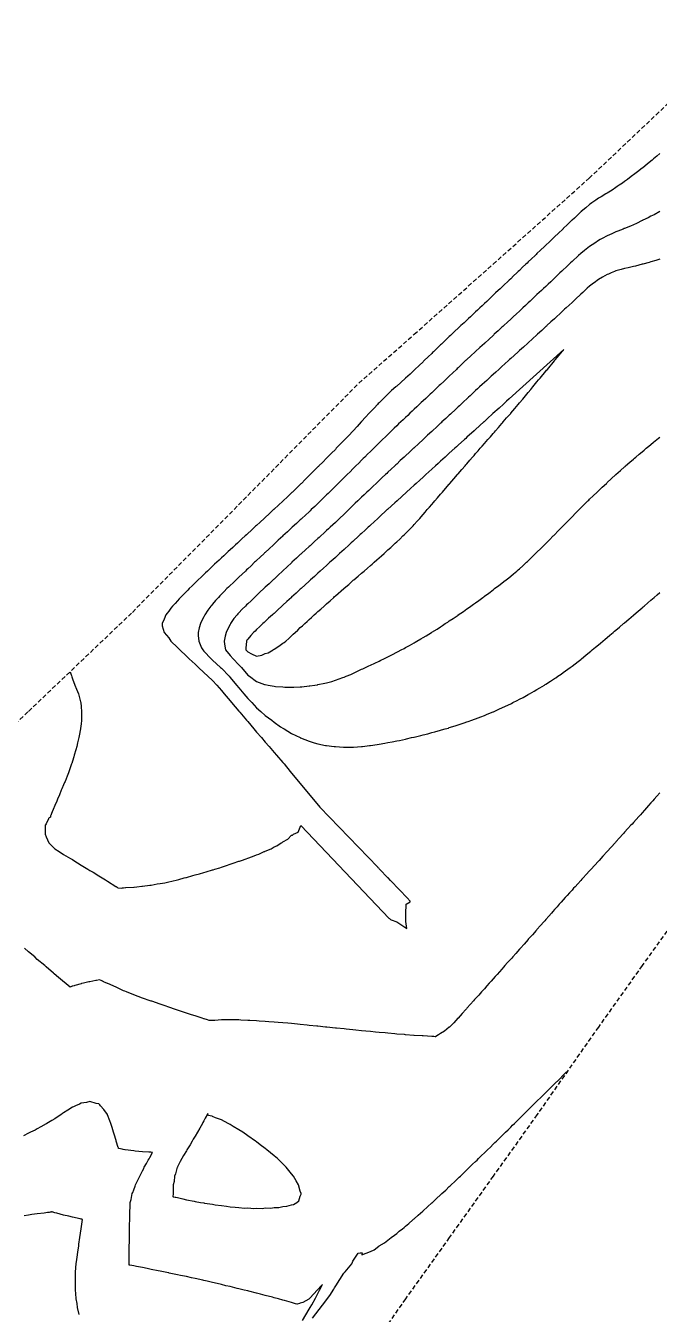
# Model space of a CAD drawing. Extents: x 6012137 to 6013842, y 2108997 to 2110704.
# Drawn here: x 6013379.4 to 6013451.6, y 2110222.9 to 2110369.8 of the extents above; entities that cross this region are included whole.
import ezdxf

# ---------------------------------------------------------------- set-up
doc = ezdxf.new("R2010")
doc.units = 0
doc.linetypes.add('HIDDENX2', pattern=[0.75, 0.5, -0.25])
doc.layers.get('0').update_dxf_attribs({"linetype": 'CONTINUOUS'})

msp = doc.modelspace()

# ---------------------------------------------------------------- linework, layer by layer
at = {"color": 6, "linetype": 'CONTINUOUS', "flags": 128}
for points in [[(6013451.68, 2110355.21), (6013451.35, 2110354.93), (6013450.97, 2110354.61), (6013450.81, 2110354.48), (6013450.68, 2110354.37), (6013450.26, 2110354.03), (6013449.74, 2110353.61), (6013449.7, 2110353.58), (6013449.68, 2110353.56), (6013449.14, 2110353.15), (6013448.68, 2110352.79), (6013448.58, 2110352.71), (6013448.44, 2110352.61), (6013448, 2110352.28), (6013447.68, 2110352.05), (6013447.42, 2110351.86), (6013447.07, 2110351.61), (6013446.84, 2110351.45), (6013446.68, 2110351.35), (6013446.24, 2110351.05), (6013445.68, 2110350.7), (6013445.62, 2110350.66), (6013445.52, 2110350.61), (6013444.99, 2110350.3), (6013444.68, 2110350.12), (6013444.38, 2110349.91), (6013443.94, 2110349.61), (6013443.79, 2110349.5), (6013443.68, 2110349.43), (6013443.25, 2110349.04), (6013442.73, 2110348.61), (6013442.71, 2110348.58), (6013442.68, 2110348.56), (6013441.95, 2110347.87), (6013441.68, 2110347.62), (6013441.67, 2110347.61), (6013441.66, 2110347.61), (6013441.16, 2110347.13), (6013440.68, 2110346.67), (6013440.65, 2110346.64), (6013440.61, 2110346.61), (6013440.14, 2110346.15), (6013439.68, 2110345.72), (6013439.62, 2110345.66), (6013439.57, 2110345.61), (6013439.11, 2110345.17), (6013438.68, 2110344.76), (6013438.6, 2110344.69), (6013438.52, 2110344.61), (6013438.09, 2110344.2), (6013437.68, 2110343.81), (6013437.58, 2110343.71), (6013437.47, 2110343.61), (6013437.06, 2110343.22), (6013436.68, 2110342.86), (6013436.55, 2110342.73), (6013436.42, 2110342.61), (6013436.04, 2110342.25), (6013435.68, 2110341.9), (6013435.53, 2110341.76), (6013435.37, 2110341.61), (6013435.01, 2110341.27), (6013434.68, 2110340.95), (6013434.5, 2110340.78), (6013434.32, 2110340.61), (6013433.99, 2110340.3), (6013433.68, 2110340), (6013433.48, 2110339.81), (6013433.26, 2110339.61), (6013432.96, 2110339.32), (6013432.68, 2110339.06), (6013432.45, 2110338.84), (6013432.21, 2110338.61), (6013431.94, 2110338.35), (6013431.68, 2110338.11), (6013431.42, 2110337.86), (6013431.15, 2110337.61), (6013430.91, 2110337.38), (6013430.68, 2110337.16), (6013430.39, 2110336.89), (6013430.09, 2110336.61), (6013429.88, 2110336.41), (6013429.68, 2110336.23), (6013429.36, 2110335.93), (6013429.01, 2110335.61), (6013428.84, 2110335.45), (6013428.68, 2110335.3), (6013428.32, 2110334.96), (6013427.95, 2110334.61), (6013427.81, 2110334.48), (6013427.68, 2110334.35), (6013427.3, 2110333.99), (6013426.9, 2110333.61), (6013426.79, 2110333.5), (6013426.68, 2110333.39), (6013426.28, 2110333.01), (6013425.86, 2110332.61), (6013425.77, 2110332.52), (6013425.68, 2110332.43), (6013425.26, 2110332.03), (6013424.82, 2110331.61), (6013424.75, 2110331.54), (6013424.68, 2110331.47), (6013424.24, 2110331.05), (6013423.76, 2110330.61), (6013423.72, 2110330.57), (6013423.68, 2110330.53), (6013423.2, 2110330.08), (6013422.68, 2110329.61), (6013422.68, 2110329.61), (6013422.68, 2110329.61), (6013422.15, 2110329.13), (6013421.68, 2110328.7), (6013421.63, 2110328.66), (6013421.57, 2110328.61), (6013421.1, 2110328.19), (6013420.68, 2110327.78), (6013420.59, 2110327.7), (6013420.49, 2110327.61), (6013420.08, 2110327.21), (6013419.68, 2110326.8), (6013419.58, 2110326.71), (6013419.49, 2110326.61), (6013419.09, 2110326.2), (6013418.68, 2110325.76), (6013418.61, 2110325.68), (6013418.55, 2110325.61), (6013418.13, 2110325.16), (6013417.68, 2110324.66), (6013417.65, 2110324.63), (6013417.63, 2110324.61), (6013417.18, 2110324.11), (6013416.71, 2110323.61), (6013416.7, 2110323.59), (6013416.68, 2110323.57), (6013416.22, 2110323.07), (6013415.76, 2110322.61), (6013415.72, 2110322.56), (6013415.68, 2110322.52), (6013414.79, 2110321.61), (6013414.68, 2110321.49), (6013414.24, 2110321.05), (6013413.8, 2110320.61), (6013413.74, 2110320.54), (6013413.68, 2110320.48), (6013413.24, 2110320.04), (6013412.8, 2110319.61), (6013412.74, 2110319.54), (6013412.68, 2110319.48), (6013412.24, 2110319.05), (6013411.8, 2110318.61), (6013411.74, 2110318.55), (6013411.68, 2110318.49), (6013411.24, 2110318.05), (6013410.8, 2110317.61), (6013410.74, 2110317.55), (6013410.68, 2110317.49), (6013410.23, 2110317.05), (6013409.78, 2110316.61), (6013409.73, 2110316.56), (6013409.68, 2110316.52), (6013409.21, 2110316.07), (6013408.72, 2110315.61), (6013408.7, 2110315.59), (6013408.68, 2110315.57), (6013408.18, 2110315.11), (6013407.68, 2110314.65), (6013407.66, 2110314.63), (6013407.63, 2110314.61), (6013407.14, 2110314.15), (6013406.68, 2110313.73), (6013406.62, 2110313.67), (6013406.55, 2110313.61), (6013406.1, 2110313.19), (6013405.68, 2110312.8), (6013405.58, 2110312.71), (6013405.46, 2110312.61), (6013405.06, 2110312.23), (6013404.68, 2110311.88), (6013404.54, 2110311.75), (6013404.38, 2110311.61), (6013404.02, 2110311.27), (6013403.68, 2110310.96), (6013403.5, 2110310.79), (6013403.3, 2110310.61), (6013402.98, 2110310.31), (6013402.68, 2110310.03), (6013402.46, 2110309.83), (6013402.22, 2110309.61), (6013401.94, 2110309.34), (6013401.68, 2110309.1), (6013401.42, 2110308.86), (6013401.15, 2110308.61), (6013400.91, 2110308.38), (6013400.68, 2110308.16), (6013400.39, 2110307.89), (6013400.09, 2110307.61), (6013399.88, 2110307.41), (6013399.68, 2110307.22), (6013399.36, 2110306.92), (6013399.03, 2110306.61), (6013398.85, 2110306.43), (6013398.68, 2110306.26), (6013398.34, 2110305.94), (6013398, 2110305.61), (6013397.84, 2110305.44), (6013397.68, 2110305.27), (6013397.35, 2110304.94), (6013397.02, 2110304.61), (6013396.86, 2110304.43), (6013396.68, 2110304.22), (6013396.39, 2110303.9), (6013396.12, 2110303.61), (6013395.93, 2110303.36), (6013395.68, 2110303.02), (6013395.5, 2110302.79), (6013395.35, 2110302.61), (6013395.14, 2110302.14), (6013394.91, 2110301.61), (6013394.93, 2110301.35), (6013395.14, 2110300.61), (6013395.68, 2110299.99), (6013395.93, 2110299.61), (6013396.68, 2110298.9), (6013396.95, 2110298.61), (6013397.68, 2110297.92), (6013398.01, 2110297.61), (6013398.68, 2110296.98), (6013399.08, 2110296.61), (6013399.68, 2110296.05), (6013400.15, 2110295.61), (6013400.68, 2110295.11), (6013401.16, 2110294.61), (6013401.68, 2110293.99), (6013402.01, 2110293.61), (6013402.68, 2110292.81), (6013402.85, 2110292.61), (6013403.68, 2110291.62), (6013403.69, 2110291.61), (6013403.77, 2110291.51), (6013404.54, 2110290.61), (6013404.68, 2110290.44), (6013405.38, 2110289.61), (6013405.68, 2110289.25), (6013406.24, 2110288.61), (6013406.68, 2110288.08), (6013407.11, 2110287.61), (6013407.68, 2110286.93), (6013407.98, 2110286.61), (6013408.68, 2110285.76), (6013408.83, 2110285.61), (6013409.53, 2110284.76), (6013412.92, 2110280.67), (6013412.92, 2110280.67)], [(6013451.68, 2110348.61), (6013451.03, 2110348.25), (6013450.68, 2110348.08), (6013450.37, 2110347.91), (6013449.75, 2110347.61), (6013449.7, 2110347.58), (6013449.68, 2110347.57), (6013449.03, 2110347.26), (6013448.68, 2110347.11), (6013448.34, 2110346.95), (6013447.68, 2110346.68), (6013447.63, 2110346.66), (6013447.5, 2110346.61), (6013446.91, 2110346.37), (6013446.68, 2110346.29), (6013446.21, 2110346.07), (6013445.68, 2110345.84), (6013445.53, 2110345.76), (6013445.26, 2110345.61), (6013444.88, 2110345.41), (6013444.68, 2110345.3), (6013444.27, 2110345.02), (6013443.68, 2110344.62), (6013443.67, 2110344.62), (6013443.66, 2110344.61), (6013443.11, 2110344.18), (6013442.68, 2110343.83), (6013442.43, 2110343.61), (6013441.68, 2110342.92), (6013441.52, 2110342.77), (6013441.35, 2110342.61), (6013441.01, 2110342.28), (6013440.68, 2110341.97), (6013440.5, 2110341.79), (6013440.3, 2110341.61), (6013439.98, 2110341.3), (6013439.68, 2110341.02), (6013439.47, 2110340.82), (6013439.25, 2110340.61), (6013438.96, 2110340.33), (6013438.68, 2110340.07), (6013438.44, 2110339.85), (6013438.19, 2110339.61), (6013437.93, 2110339.36), (6013437.68, 2110339.13), (6013437.41, 2110338.88), (6013437.12, 2110338.61), (6013436.89, 2110338.39), (6013436.68, 2110338.19), (6013436.38, 2110337.91), (6013436.05, 2110337.61), (6013435.86, 2110337.43), (6013435.68, 2110337.26), (6013435.34, 2110336.94), (6013434.98, 2110336.61), (6013434.82, 2110336.46), (6013434.68, 2110336.33), (6013434.3, 2110335.98), (6013433.9, 2110335.61), (6013433.79, 2110335.5), (6013433.68, 2110335.41), (6013433.26, 2110335.02), (6013432.81, 2110334.61), (6013432.74, 2110334.54), (6013432.68, 2110334.49), (6013432.22, 2110334.07), (6013431.72, 2110333.61), (6013431.7, 2110333.59), (6013431.68, 2110333.57), (6013431.17, 2110333.11), (6013430.68, 2110332.66), (6013430.65, 2110332.63), (6013430.62, 2110332.61), (6013430.13, 2110332.15), (6013429.68, 2110331.73), (6013429.61, 2110331.67), (6013429.54, 2110331.61), (6013429.1, 2110331.19), (6013428.68, 2110330.8), (6013428.58, 2110330.7), (6013428.48, 2110330.61), (6013428.07, 2110330.22), (6013427.68, 2110329.85), (6013427.56, 2110329.73), (6013427.43, 2110329.61), (6013427.04, 2110329.24), (6013426.68, 2110328.9), (6013426.53, 2110328.76), (6013426.37, 2110328.61), (6013426.02, 2110328.27), (6013425.68, 2110327.95), (6013425.5, 2110327.78), (6013425.31, 2110327.61), (6013424.99, 2110327.3), (6013424.68, 2110327.01), (6013424.47, 2110326.82), (6013424.25, 2110326.61), (6013423.96, 2110326.33), (6013423.68, 2110326.07), (6013423.44, 2110325.85), (6013423.19, 2110325.61), (6013422.93, 2110325.36), (6013422.68, 2110325.13), (6013422.41, 2110324.87), (6013422.14, 2110324.61), (6013421.9, 2110324.38), (6013421.68, 2110324.17), (6013421.39, 2110323.89), (6013421.1, 2110323.61), (6013420.89, 2110323.4), (6013420.68, 2110323.2), (6013420.38, 2110322.91), (6013420.07, 2110322.61), (6013419.87, 2110322.41), (6013419.68, 2110322.22), (6013419.37, 2110321.92), (6013419.05, 2110321.61), (6013418.86, 2110321.42), (6013418.68, 2110321.24), (6013418.36, 2110320.93), (6013418.04, 2110320.61), (6013417.86, 2110320.43), (6013417.68, 2110320.26), (6013417.35, 2110319.93), (6013417.02, 2110319.61), (6013416.85, 2110319.44), (6013416.68, 2110319.27), (6013416.35, 2110318.94), (6013416.01, 2110318.61), (6013415.84, 2110318.44), (6013415.68, 2110318.28), (6013415, 2110317.61), (6013414.68, 2110317.28), (6013414.34, 2110316.94), (6013414, 2110316.61), (6013413.84, 2110316.44), (6013413.68, 2110316.29), (6013413.34, 2110315.95), (6013412.98, 2110315.61), (6013412.83, 2110315.46), (6013412.68, 2110315.32), (6013412.32, 2110314.97), (6013411.93, 2110314.61), (6013411.8, 2110314.49), (6013411.68, 2110314.37), (6013411.28, 2110314), (6013410.85, 2110313.61), (6013410.76, 2110313.52), (6013410.68, 2110313.45), (6013410.24, 2110313.04), (6013409.77, 2110312.61), (6013409.73, 2110312.56), (6013409.68, 2110312.52), (6013409.21, 2110312.08), (6013408.69, 2110311.61), (6013408.69, 2110311.6), (6013408.68, 2110311.59), (6013408.17, 2110311.12), (6013407.68, 2110310.67), (6013407.65, 2110310.64), (6013407.62, 2110310.61), (6013407.13, 2110310.16), (6013406.68, 2110309.74), (6013406.61, 2110309.67), (6013406.54, 2110309.61), (6013406.1, 2110309.19), (6013405.68, 2110308.8), (6013405.58, 2110308.71), (6013405.47, 2110308.61), (6013405.06, 2110308.22), (6013404.68, 2110307.86), (6013404.55, 2110307.74), (6013404.41, 2110307.61), (6013404.03, 2110307.25), (6013403.68, 2110306.92), (6013403.52, 2110306.77), (6013403.35, 2110306.61), (6013403.01, 2110306.28), (6013402.68, 2110305.96), (6013402.5, 2110305.79), (6013402.31, 2110305.61), (6013401.99, 2110305.29), (6013401.68, 2110304.97), (6013401.5, 2110304.79), (6013401.33, 2110304.61), (6013401.02, 2110304.26), (6013400.68, 2110303.84), (6013400.57, 2110303.72), (6013400.48, 2110303.61), (6013400.14, 2110303.15), (6013399.79, 2110302.61), (6013399.75, 2110302.54), (6013399.68, 2110302.4), (6013399.4, 2110301.88), (6013399.28, 2110301.61), (6013399.14, 2110301.15), (6013399.03, 2110300.61), (6013399.03, 2110300.26), (6013399.1, 2110299.61), (6013399.42, 2110298.86), (6013399.56, 2110298.61), (6013399.68, 2110298.49), (6013400.52, 2110297.61), (6013400.68, 2110297.46), (6013401.59, 2110296.61), (6013401.68, 2110296.52), (6013402.55, 2110295.61), (6013402.68, 2110295.46), (6013403.41, 2110294.61), (6013403.68, 2110294.28), (6013404.25, 2110293.61), (6013404.68, 2110293.09), (6013405.16, 2110292.61), (6013405.68, 2110292.02), (6013406.19, 2110291.61), (6013406.68, 2110291.15), (6013407.42, 2110290.61), (6013407.68, 2110290.38), (6013408.42, 2110289.86), (6013408.68, 2110289.7), (6013408.85, 2110289.61), (6013409.68, 2110289.1), (6013410.66, 2110288.61), (6013410.68, 2110288.59), (6013410.7, 2110288.58), (6013411.68, 2110288.2), (6013412.28, 2110288.01), (6013412.68, 2110287.9), (6013413.56, 2110287.72), (6013413.68, 2110287.7), (6013414.53, 2110287.61), (6013414.68, 2110287.59), (6013415.61, 2110287.54), (6013415.68, 2110287.53), (6013415.76, 2110287.53), (6013416.68, 2110287.53), (6013416.75, 2110287.54), (6013417.68, 2110287.59), (6013417.69, 2110287.59), (6013417.79, 2110287.61), (6013418.59, 2110287.7), (6013418.68, 2110287.71), (6013419.46, 2110287.83), (6013419.68, 2110287.88), (6013420.31, 2110287.98), (6013420.68, 2110288.05), (6013421.16, 2110288.13), (6013421.68, 2110288.24), (6013421.99, 2110288.3), (6013422.68, 2110288.45), (6013422.81, 2110288.48), (6013423.38, 2110288.61), (6013423.62, 2110288.66), (6013423.68, 2110288.68), (6013424.43, 2110288.85), (6013424.68, 2110288.92), (6013425.23, 2110289.05), (6013425.68, 2110289.18), (6013426.02, 2110289.27), (6013426.68, 2110289.46), (6013426.8, 2110289.49), (6013427.2, 2110289.61), (6013427.57, 2110289.71), (6013427.68, 2110289.75), (6013428.34, 2110289.95), (6013428.68, 2110290.06), (6013429.38, 2110290.31), (6013429.68, 2110290.4), (6013429.83, 2110290.45), (6013430.25, 2110290.61), (6013430.57, 2110290.72), (6013430.68, 2110290.76), (6013431.29, 2110290.99), (6013431.68, 2110291.15), (6013432.01, 2110291.28), (6013432.68, 2110291.56), (6013432.71, 2110291.57), (6013432.79, 2110291.61), (6013433.41, 2110291.88), (6013433.68, 2110292), (6013434.09, 2110292.19), (6013434.68, 2110292.48), (6013434.77, 2110292.52), (6013434.94, 2110292.61), (6013435.43, 2110292.85), (6013435.68, 2110292.99), (6013436.09, 2110293.2), (6013436.68, 2110293.53), (6013436.73, 2110293.55), (6013436.82, 2110293.61), (6013437.37, 2110293.92), (6013437.68, 2110294.1), (6013438, 2110294.29), (6013438.52, 2110294.61), (6013438.62, 2110294.67), (6013438.68, 2110294.7), (6013439.23, 2110295.05), (6013439.68, 2110295.34), (6013439.84, 2110295.45), (6013440.06, 2110295.61), (6013440.43, 2110295.86), (6013440.68, 2110296.03), (6013441.47, 2110296.61), (6013441.68, 2110296.76), (6013442.37, 2110297.3), (6013442.68, 2110297.54), (6013442.72, 2110297.57), (6013442.77, 2110297.61), (6013443.27, 2110298.02), (6013443.68, 2110298.36), (6013443.82, 2110298.47), (6013443.98, 2110298.61), (6013444.36, 2110298.93), (6013444.68, 2110299.19), (6013444.91, 2110299.38), (6013445.18, 2110299.61), (6013445.45, 2110299.84), (6013445.68, 2110300.03), (6013446, 2110300.29), (6013446.37, 2110300.61), (6013446.54, 2110300.75), (6013446.68, 2110300.86), (6013447.08, 2110301.2), (6013447.56, 2110301.61), (6013447.63, 2110301.66), (6013447.68, 2110301.71), (6013448.17, 2110302.12), (6013448.68, 2110302.56), (6013448.7, 2110302.58), (6013448.73, 2110302.61), (6013449.24, 2110303.05), (6013449.68, 2110303.42), (6013449.78, 2110303.51), (6013449.89, 2110303.61), (6013450.32, 2110303.97), (6013450.68, 2110304.29), (6013450.85, 2110304.43), (6013451.05, 2110304.61), (6013451.39, 2110304.9), (6013451.68, 2110305.15)], [(6013451.68, 2110343.18), (6013451.25, 2110343.04), (6013450.68, 2110342.87), (6013450.48, 2110342.81), (6013449.74, 2110342.61), (6013449.69, 2110342.59), (6013449.68, 2110342.59), (6013448.9, 2110342.39), (6013448.68, 2110342.34), (6013448.09, 2110342.2), (6013447.68, 2110342.1), (6013447.29, 2110341.99), (6013446.68, 2110341.83), (6013446.53, 2110341.76), (6013446.16, 2110341.61), (6013445.82, 2110341.46), (6013445.68, 2110341.41), (6013445.17, 2110341.12), (6013444.68, 2110340.84), (6013444.54, 2110340.75), (6013444.35, 2110340.61), (6013443.96, 2110340.33), (6013443.68, 2110340.1), (6013443.42, 2110339.87), (6013443.14, 2110339.61), (6013442.9, 2110339.38), (6013442.68, 2110339.18), (6013442.07, 2110338.61), (6013441.68, 2110338.24), (6013441.35, 2110337.94), (6013441, 2110337.61), (6013440.83, 2110337.46), (6013440.68, 2110337.32), (6013440.31, 2110336.98), (6013439.91, 2110336.61), (6013439.79, 2110336.5), (6013439.68, 2110336.39), (6013439.27, 2110336.02), (6013438.82, 2110335.61), (6013438.75, 2110335.54), (6013438.68, 2110335.48), (6013438.23, 2110335.06), (6013437.73, 2110334.61), (6013437.7, 2110334.58), (6013437.68, 2110334.56), (6013437.18, 2110334.11), (6013436.68, 2110333.65), (6013436.66, 2110333.63), (6013436.63, 2110333.61), (6013436.13, 2110333.15), (6013435.68, 2110332.75), (6013435.61, 2110332.68), (6013435.53, 2110332.61), (6013435.08, 2110332.2), (6013434.68, 2110331.84), (6013434.56, 2110331.73), (6013434.42, 2110331.61), (6013434.03, 2110331.25), (6013433.68, 2110330.94), (6013433.51, 2110330.78), (6013433.32, 2110330.61), (6013432.98, 2110330.3), (6013432.68, 2110330.03), (6013432.46, 2110329.83), (6013432.22, 2110329.61), (6013431.94, 2110329.35), (6013431.68, 2110329.11), (6013431.42, 2110328.87), (6013431.13, 2110328.61), (6013430.9, 2110328.39), (6013430.68, 2110328.19), (6013430.38, 2110327.91), (6013430.05, 2110327.61), (6013429.86, 2110327.43), (6013429.68, 2110327.26), (6013429.35, 2110326.94), (6013428.99, 2110326.61), (6013428.83, 2110326.46), (6013428.68, 2110326.32), (6013428.31, 2110325.97), (6013427.92, 2110325.61), (6013427.8, 2110325.49), (6013427.68, 2110325.39), (6013427.28, 2110325.01), (6013426.84, 2110324.61), (6013426.76, 2110324.53), (6013426.68, 2110324.46), (6013426.24, 2110324.05), (6013425.76, 2110323.61), (6013425.72, 2110323.57), (6013425.68, 2110323.53), (6013425.2, 2110323.09), (6013424.68, 2110322.61), (6013424.68, 2110322.61), (6013424.68, 2110322.61), (6013424.16, 2110322.12), (6013423.68, 2110321.68), (6013423.64, 2110321.64), (6013423.6, 2110321.61), (6013423.13, 2110321.16), (6013422.68, 2110320.75), (6013422.61, 2110320.68), (6013422.53, 2110320.61), (6013422.09, 2110320.2), (6013421.68, 2110319.81), (6013421.57, 2110319.71), (6013421.46, 2110319.61), (6013421.06, 2110319.23), (6013420.68, 2110318.88), (6013420.54, 2110318.75), (6013420.39, 2110318.61), (6013420.03, 2110318.26), (6013419.68, 2110317.94), (6013419.51, 2110317.78), (6013419.33, 2110317.61), (6013419, 2110317.29), (6013418.68, 2110316.99), (6013418.48, 2110316.8), (6013418.28, 2110316.61), (6013417.97, 2110316.31), (6013417.68, 2110316.04), (6013417.46, 2110315.83), (6013417.23, 2110315.61), (6013416.95, 2110315.34), (6013416.68, 2110315.07), (6013416.44, 2110314.84), (6013416.21, 2110314.61), (6013415.94, 2110314.35), (6013415.68, 2110314.1), (6013415.17, 2110313.61), (6013414.68, 2110313.15), (6013414.4, 2110312.89), (6013414.1, 2110312.61), (6013413.88, 2110312.41), (6013413.68, 2110312.22), (6013413.36, 2110311.93), (6013413.01, 2110311.61), (6013412.84, 2110311.45), (6013412.68, 2110311.31), (6013412.31, 2110310.97), (6013411.91, 2110310.61), (6013411.79, 2110310.5), (6013411.68, 2110310.4), (6013411.27, 2110310.02), (6013410.82, 2110309.61), (6013410.75, 2110309.54), (6013410.68, 2110309.48), (6013410.23, 2110309.06), (6013409.73, 2110308.61), (6013409.71, 2110308.58), (6013409.68, 2110308.56), (6013409.19, 2110308.1), (6013408.68, 2110307.63), (6013408.67, 2110307.62), (6013408.65, 2110307.61), (6013408.15, 2110307.14), (6013407.68, 2110306.7), (6013407.63, 2110306.66), (6013407.58, 2110306.61), (6013407.11, 2110306.17), (6013406.68, 2110305.77), (6013406.6, 2110305.69), (6013406.51, 2110305.61), (6013406.08, 2110305.2), (6013405.68, 2110304.82), (6013405.57, 2110304.72), (6013405.45, 2110304.61), (6013405.06, 2110304.23), (6013404.68, 2110303.87), (6013404.55, 2110303.74), (6013404.41, 2110303.61), (6013404.04, 2110303.25), (6013403.68, 2110302.86), (6013403.56, 2110302.73), (6013403.46, 2110302.61), (6013403.11, 2110302.18), (6013402.73, 2110301.61), (6013402.71, 2110301.58), (6013402.68, 2110301.51), (6013402.36, 2110300.93), (6013402.23, 2110300.61), (6013402.1, 2110300.19), (6013401.99, 2110299.61), (6013402.02, 2110299.26), (6013402.13, 2110298.61), (6013402.68, 2110297.99), (6013403.03, 2110297.61), (6013403.68, 2110296.92), (6013403.96, 2110296.61), (6013404.68, 2110295.75), (6013404.89, 2110295.61), (6013405.68, 2110295), (6013406.61, 2110294.67), (6013406.68, 2110294.66), (6013407, 2110294.61), (6013407.68, 2110294.48), (6013407.84, 2110294.45), (6013408.68, 2110294.39), (6013408.92, 2110294.36), (6013409.68, 2110294.37), (6013409.93, 2110294.36), (6013410.68, 2110294.41), (6013410.87, 2110294.42), (6013411.68, 2110294.51), (6013411.77, 2110294.52), (6013412.33, 2110294.61), (6013412.63, 2110294.65), (6013412.68, 2110294.66), (6013413.47, 2110294.82), (6013413.68, 2110294.88), (6013414.26, 2110295.02), (6013414.68, 2110295.16), (6013415.54, 2110295.47), (6013415.68, 2110295.51), (6013415.75, 2110295.54), (6013415.92, 2110295.61), (6013416.46, 2110295.83), (6013416.68, 2110295.94), (6013417.14, 2110296.15), (6013417.68, 2110296.41), (6013417.82, 2110296.47), (6013418.11, 2110296.61), (6013418.5, 2110296.79), (6013418.68, 2110296.88), (6013419.18, 2110297.11), (6013419.68, 2110297.35), (6013419.85, 2110297.43), (6013420.22, 2110297.61), (6013420.53, 2110297.76), (6013420.68, 2110297.83), (6013421.2, 2110298.09), (6013421.68, 2110298.34), (6013421.86, 2110298.43), (6013422.18, 2110298.61), (6013422.51, 2110298.78), (6013422.68, 2110298.88), (6013423.15, 2110299.13), (6013423.68, 2110299.44), (6013423.79, 2110299.5), (6013423.98, 2110299.61), (6013424.42, 2110299.86), (6013424.68, 2110300.02), (6013425.05, 2110300.24), (6013425.64, 2110300.61), (6013425.67, 2110300.62), (6013425.68, 2110300.63), (6013426.28, 2110301), (6013426.68, 2110301.26), (6013426.89, 2110301.4), (6013427.21, 2110301.61), (6013427.5, 2110301.79), (6013427.68, 2110301.92), (6013428.1, 2110302.19), (6013428.68, 2110302.59), (6013428.69, 2110302.6), (6013428.7, 2110302.61), (6013429.28, 2110303), (6013429.68, 2110303.29), (6013429.87, 2110303.42), (6013430.14, 2110303.61), (6013430.45, 2110303.83), (6013430.68, 2110304), (6013431.04, 2110304.25), (6013431.52, 2110304.61), (6013431.61, 2110304.68), (6013431.68, 2110304.73), (6013432.19, 2110305.1), (6013432.68, 2110305.48), (6013432.76, 2110305.53), (6013432.85, 2110305.61), (6013433.32, 2110305.96), (6013433.68, 2110306.24), (6013433.89, 2110306.4), (6013434.15, 2110306.61), (6013434.45, 2110306.84), (6013434.68, 2110307.03), (6013435, 2110307.29), (6013435.37, 2110307.61), (6013435.54, 2110307.75), (6013435.68, 2110307.88), (6013436.07, 2110308.22), (6013436.49, 2110308.61), (6013436.59, 2110308.7), (6013436.68, 2110308.79), (6013437.1, 2110309.19), (6013437.52, 2110309.61), (6013437.6, 2110309.68), (6013437.68, 2110309.76), (6013438.11, 2110310.18), (6013438.54, 2110310.61), (6013438.61, 2110310.68), (6013438.68, 2110310.75), (6013439.11, 2110311.18), (6013439.54, 2110311.61), (6013439.61, 2110311.68), (6013439.68, 2110311.75), (6013440.1, 2110312.18), (6013440.52, 2110312.61), (6013440.6, 2110312.69), (6013440.68, 2110312.77), (6013441.5, 2110313.61), (6013441.68, 2110313.8), (6013442.08, 2110314.2), (6013442.48, 2110314.61), (6013442.58, 2110314.71), (6013442.68, 2110314.8), (6013443.08, 2110315.2), (6013443.49, 2110315.61), (6013443.59, 2110315.7), (6013443.68, 2110315.79), (6013444.09, 2110316.19), (6013444.53, 2110316.61), (6013444.61, 2110316.68), (6013444.68, 2110316.75), (6013445.12, 2110317.17), (6013445.59, 2110317.61), (6013445.63, 2110317.65), (6013445.68, 2110317.69), (6013446.15, 2110318.13), (6013446.67, 2110318.61), (6013446.68, 2110318.61), (6013446.68, 2110318.61), (6013447.2, 2110319.08), (6013447.68, 2110319.51), (6013447.73, 2110319.55), (6013447.79, 2110319.61), (6013448.27, 2110320.02), (6013448.68, 2110320.38), (6013448.8, 2110320.48), (6013448.95, 2110320.61), (6013449.35, 2110320.94), (6013449.68, 2110321.22), (6013449.89, 2110321.4), (6013450.14, 2110321.61), (6013450.44, 2110321.85), (6013450.68, 2110322.05), (6013450.98, 2110322.3), (6013451.36, 2110322.61), (6013451.53, 2110322.75), (6013451.68, 2110322.87)], [(6013440.69, 2110332.8), (6013440.76, 2110332.88), (6013434.51, 2110327.24), (6013434.22, 2110326.98), (6013433.85, 2110326.65), (6013433.36, 2110326.2), (6013432.66, 2110325.56), (6013431.98, 2110324.95), (6013431.68, 2110324.67), (6013431.65, 2110324.64), (6013431.61, 2110324.61), (6013430.68, 2110323.77), (6013430.6, 2110323.69), (6013430.51, 2110323.61), (6013429.68, 2110322.86), (6013429.55, 2110322.74), (6013429.4, 2110322.61), (6013428.68, 2110321.95), (6013428.5, 2110321.79), (6013428.3, 2110321.61), (6013427.68, 2110321.04), (6013427.45, 2110320.84), (6013427.2, 2110320.61), (6013426.68, 2110320.14), (6013426.4, 2110319.88), (6013426.1, 2110319.61), (6013425.68, 2110319.23), (6013425.36, 2110318.93), (6013425, 2110318.61), (6013424.68, 2110318.32), (6013424.31, 2110317.98), (6013423.9, 2110317.61), (6013423.68, 2110317.41), (6013423.26, 2110317.03), (6013422.8, 2110316.61), (6013421.73, 2110315.63), (6013421.47, 2110315.4), (6013420.68, 2110314.68), (6013420.64, 2110314.64), (6013420.6, 2110314.61), (6013419.68, 2110313.76), (6013419.6, 2110313.69), (6013419.51, 2110313.61), (6013418.68, 2110312.85), (6013418.56, 2110312.73), (6013418.43, 2110312.61), (6013418.07, 2110312.27), (6013417.68, 2110311.91), (6013417.52, 2110311.76), (6013417.35, 2110311.61), (6013416.68, 2110310.99), (6013416.48, 2110310.81), (6013416.26, 2110310.61), (6013415.68, 2110310.08), (6013415.16, 2110309.61), (6013414.68, 2110309.17), (6013414.38, 2110308.9), (6013414.06, 2110308.61), (6013413.68, 2110308.26), (6013413.34, 2110307.95), (6013412.96, 2110307.61), (6013412.68, 2110307.35), (6013412.29, 2110307), (6013411.86, 2110306.61), (6013411.68, 2110306.44), (6013411.24, 2110306.04), (6013410.76, 2110305.61), (6013410.68, 2110305.53), (6013410.2, 2110305.09), (6013409.68, 2110304.62), (6013409.67, 2110304.61), (6013409.67, 2110304.61), (6013409.15, 2110304.13), (6013408.68, 2110303.7), (6013408.63, 2110303.66), (6013408.57, 2110303.61), (6013408.11, 2110303.18), (6013407.68, 2110302.78), (6013407.59, 2110302.7), (6013407.49, 2110302.61), (6013407.07, 2110302.22), (6013406.68, 2110301.86), (6013406.55, 2110301.74), (6013406.41, 2110301.61), (6013406.03, 2110301.25), (6013405.68, 2110300.93), (6013405.52, 2110300.77), (6013405.36, 2110300.61), (6013405.02, 2110300.26), (6013404.68, 2110299.85), (6013404.58, 2110299.71), (6013404.53, 2110299.61), (6013404.48, 2110298.8), (6013404.48, 2110298.61), (6013404.68, 2110298.39), (6013405.13, 2110298.15), (6013405.68, 2110297.9), (6013406.29, 2110298), (6013406.68, 2110298.19), (6013407, 2110298.29), (6013407.57, 2110298.61), (6013407.64, 2110298.65), (6013407.68, 2110298.69), (6013408.25, 2110299.04), (6013408.68, 2110299.37), (6013408.83, 2110299.46), (6013409.02, 2110299.61), (6013409.36, 2110299.92), (6013409.68, 2110300.24), (6013409.88, 2110300.41), (6013410.09, 2110300.61), (6013410.4, 2110300.88), (6013410.68, 2110301.16), (6013410.92, 2110301.36), (6013411.18, 2110301.61), (6013411.45, 2110301.84), (6013411.68, 2110302.07), (6013411.97, 2110302.31), (6013412.28, 2110302.61), (6013412.49, 2110302.79), (6013412.68, 2110302.98), (6013413.02, 2110303.26), (6013413.39, 2110303.61), (6013413.54, 2110303.74), (6013413.68, 2110303.88), (6013414.08, 2110304.21), (6013414.5, 2110304.61), (6013414.6, 2110304.69), (6013414.68, 2110304.77), (6013415.63, 2110305.61), (6013415.68, 2110305.66), (6013416.2, 2110306.09), (6013416.68, 2110306.53), (6013416.72, 2110306.56), (6013416.77, 2110306.61), (6013417.27, 2110307.02), (6013417.68, 2110307.38), (6013417.8, 2110307.48), (6013417.95, 2110307.61), (6013418.35, 2110307.94), (6013418.68, 2110308.23), (6013418.89, 2110308.4), (6013419.12, 2110308.61), (6013419.42, 2110308.87), (6013419.68, 2110309.11), (6013419.95, 2110309.34), (6013420.24, 2110309.61), (6013420.47, 2110309.82), (6013420.68, 2110310.01), (6013420.99, 2110310.29), (6013421.33, 2110310.61), (6013421.51, 2110310.78), (6013421.68, 2110310.94), (6013422.03, 2110311.26), (6013422.39, 2110311.61), (6013422.54, 2110311.75), (6013422.68, 2110311.89), (6013423.04, 2110312.24), (6013423.41, 2110312.61), (6013423.54, 2110312.75), (6013423.68, 2110312.91), (6013424.01, 2110313.28), (6013424.3, 2110313.61), (6013424.48, 2110313.81), (6013424.68, 2110314.04), (6013424.94, 2110314.34), (6013425.17, 2110314.61), (6013425.41, 2110314.88), (6013425.68, 2110315.2), (6013425.87, 2110315.42), (6013426.03, 2110315.61), (6013426.33, 2110315.96), (6013426.68, 2110316.37), (6013426.79, 2110316.49), (6013426.89, 2110316.61), (6013427.25, 2110317.03), (6013427.68, 2110317.53), (6013427.72, 2110317.57), (6013427.75, 2110317.61), (6013428.18, 2110318.11), (6013428.61, 2110318.61), (6013428.64, 2110318.65), (6013428.68, 2110318.69), (6013429.11, 2110319.18), (6013429.47, 2110319.61), (6013429.57, 2110319.72), (6013429.68, 2110319.85), (6013430.03, 2110320.25), (6013430.34, 2110320.61), (6013430.5, 2110320.79), (6013430.68, 2110321), (6013430.96, 2110321.32), (6013431.21, 2110321.61), (6013431.43, 2110321.86), (6013431.68, 2110322.15), (6013431.89, 2110322.39), (6013432.08, 2110322.61), (6013432.36, 2110322.93), (6013432.68, 2110323.29), (6013432.83, 2110323.46), (6013432.96, 2110323.61), (6013433.29, 2110323.99), (6013433.68, 2110324.44), (6013433.76, 2110324.53), (6013433.83, 2110324.61), (6013434.22, 2110325.07), (6013434.68, 2110325.59), (6013434.69, 2110325.6), (6013434.69, 2110325.61), (6013435.14, 2110326.15), (6013435.53, 2110326.61), (6013435.68, 2110326.78), (6013436.05, 2110327.23), (6013436.37, 2110327.61), (6013436.68, 2110327.98), (6013436.96, 2110328.32), (6013437.2, 2110328.61), (6013437.68, 2110329.19), (6013437.87, 2110329.42), (6013438.03, 2110329.61), (6013438.68, 2110330.39), (6013438.78, 2110330.51), (6013438.86, 2110330.61), (6013439.68, 2110331.59), (6013439.69, 2110331.6), (6013439.69, 2110331.61), (6013439.76, 2110331.68), (6013439.99, 2110331.96), (6013440.21, 2110332.22), (6013440.39, 2110332.44), (6013440.55, 2110332.63), (6013440.69, 2110332.8)], [(6013384.41, 2110296.12), (6013384.56, 2110295.79), (6013384.58, 2110295.69), (6013384.61, 2110295.55), (6013384.61, 2110295.54), (6013384.68, 2110295.33), (6013384.96, 2110294.61), (6013385.15, 2110294.14), (6013385.36, 2110293.61), (6013385.6, 2110292.68), (6013385.63, 2110292.61), (6013385.68, 2110292.12), (6013385.74, 2110291.61), (6013385.73, 2110291.55), (6013385.73, 2110290.61), (6013385.72, 2110290.57), (6013385.68, 2110290.18), (6013385.62, 2110289.66), (6013385.62, 2110289.61), (6013385.47, 2110288.82), (6013385.43, 2110288.61), (6013385.28, 2110288.01), (6013385.18, 2110287.61), (6013385.07, 2110287.21), (6013384.9, 2110286.61), (6013384.84, 2110286.44), (6013384.68, 2110285.94), (6013384.6, 2110285.68), (6013384.58, 2110285.61), (6013384.34, 2110284.94), (6013384.23, 2110284.61), (6013384.08, 2110284.21), (6013383.84, 2110283.61), (6013383.8, 2110283.49), (6013383.68, 2110283.24), (6013383.49, 2110282.79), (6013383.41, 2110282.61), (6013383.2, 2110282.09), (6013383, 2110281.61), (6013382.9, 2110281.38), (6013382.68, 2110280.87), (6013382.6, 2110280.68), (6013382.58, 2110280.61), (6013382.31, 2110279.97), (6013382.25, 2110279.84), (6013382.21, 2110279.74), (6013382.19, 2110279.69), (6013382.19, 2110279.55), (6013382.02, 2110279.45), (6013381.97, 2110279.38), (6013381.95, 2110279.34), (6013381.68, 2110278.79), (6013381.61, 2110278.68), (6013381.57, 2110278.61), (6013381.57, 2110277.72), (6013381.56, 2110277.61), (6013381.68, 2110277.3), (6013382, 2110276.61), (6013382.68, 2110275.94), (6013383.17, 2110275.61), (6013383.68, 2110275.3), (6013384.45, 2110274.84), (6013384.68, 2110274.7), (6013384.83, 2110274.61), (6013385.68, 2110274.08), (6013386.45, 2110273.61), (6013386.68, 2110273.47), (6013387.04, 2110273.25), (6013387.68, 2110272.86), (6013388.09, 2110272.61), (6013388.46, 2110272.38), (6013388.68, 2110272.25), (6013389.65, 2110271.63), (6013389.66, 2110271.63), (6013389.78, 2110271.55), (6013389.88, 2110271.49), (6013389.89, 2110271.49), (6013389.91, 2110271.49), (6013390.3, 2110271.46), (6013390.39, 2110271.47), (6013390.52, 2110271.48), (6013390.74, 2110271.51), (6013390.77, 2110271.51), (6013391.68, 2110271.57), (6013391.71, 2110271.57), (6013392.02, 2110271.61), (6013392.62, 2110271.66), (6013392.68, 2110271.67), (6013393.51, 2110271.78), (6013393.68, 2110271.8), (6013394.37, 2110271.92), (6013394.68, 2110271.97), (6013395.21, 2110272.07), (6013395.68, 2110272.17), (6013396.03, 2110272.25), (6013396.68, 2110272.41), (6013396.84, 2110272.45), (6013397.42, 2110272.61), (6013397.63, 2110272.66), (6013397.68, 2110272.67), (6013398.41, 2110272.88), (6013398.68, 2110272.96), (6013399.2, 2110273.09), (6013399.68, 2110273.24), (6013399.96, 2110273.32), (6013400.68, 2110273.53), (6013400.74, 2110273.55), (6013400.94, 2110273.61), (6013401.51, 2110273.78), (6013401.68, 2110273.83), (6013402.25, 2110274.03), (6013402.68, 2110274.17), (6013403.01, 2110274.28), (6013403.68, 2110274.51), (6013403.76, 2110274.53), (6013403.97, 2110274.61), (6013404.49, 2110274.8), (6013404.68, 2110274.87), (6013405.22, 2110275.06), (6013405.68, 2110275.25), (6013405.95, 2110275.34), (6013406.57, 2110275.61), (6013406.65, 2110275.64), (6013406.68, 2110275.66), (6013407.35, 2110275.94), (6013407.68, 2110276.14), (6013408.01, 2110276.27), (6013408.51, 2110276.61), (6013408.62, 2110276.66), (6013408.68, 2110276.71), (6013409.27, 2110277.02), (6013409.68, 2110277.47), (6013409.8, 2110277.49), (6013409.89, 2110277.61), (6013410.45, 2110277.84), (6013410.68, 2110278.4), (6013410.75, 2110278.6), (6013410.75, 2110278.6), (6013412.23, 2110277.03), (6013420.79, 2110268.04), (6013420.86, 2110267.97), (6013420.92, 2110267.91), (6013420.98, 2110267.86), (6013421.03, 2110267.82), (6013421.03, 2110267.82), (6013421.04, 2110267.82), (6013421.04, 2110267.82), (6013421.04, 2110267.82), (6013421.04, 2110267.82), (6013421.04, 2110267.82), (6013421.04, 2110267.82), (6013421.68, 2110267.6), (6013422.83, 2110266.84)], [(6013451.68, 2110282.3), (6013451.35, 2110281.93), (6013451.06, 2110281.61), (6013450.88, 2110281.4), (6013450.68, 2110281.17), (6013450.41, 2110280.87), (6013450.18, 2110280.61), (6013449.94, 2110280.34), (6013449.68, 2110280.05), (6013449.47, 2110279.81), (6013449.29, 2110279.61), (6013449, 2110279.29), (6013448.68, 2110278.93), (6013448.53, 2110278.76), (6013448.39, 2110278.61), (6013448.05, 2110278.23), (6013447.68, 2110277.82), (6013447.58, 2110277.71), (6013447.49, 2110277.61), (6013447.1, 2110277.18), (6013446.68, 2110276.71), (6013446.63, 2110276.66), (6013446.58, 2110276.61), (6013445.68, 2110275.61), (6013445.67, 2110275.61), (6013445.2, 2110275.09), (6013444.76, 2110274.61), (6013444.72, 2110274.56), (6013444.68, 2110274.51), (6013444.25, 2110274.04), (6013443.85, 2110273.61), (6013443.77, 2110273.52), (6013443.68, 2110273.42), (6013443.29, 2110273), (6013442.94, 2110272.61), (6013442.81, 2110272.47), (6013442.68, 2110272.33), (6013442.34, 2110271.95), (6013442.03, 2110271.61), (6013441.86, 2110271.43), (6013441.68, 2110271.23), (6013441.39, 2110270.9), (6013441.12, 2110270.61), (6013440.91, 2110270.38), (6013440.68, 2110270.12), (6013440.44, 2110269.85), (6013440.22, 2110269.61), (6013439.97, 2110269.32), (6013439.68, 2110269), (6013439.5, 2110268.79), (6013439.33, 2110268.61), (6013439.03, 2110268.26), (6013438.68, 2110267.87), (6013438.56, 2110267.73), (6013438.45, 2110267.61), (6013438.09, 2110267.2), (6013437.68, 2110266.73), (6013437.62, 2110266.66), (6013437.57, 2110266.61), (6013437.15, 2110266.13), (6013436.69, 2110265.61), (6013436.68, 2110265.6), (6013436.68, 2110265.6), (6013436.21, 2110265.07), (6013435.8, 2110264.61), (6013435.74, 2110264.54), (6013435.68, 2110264.47), (6013435.27, 2110264.01), (6013434.91, 2110263.61), (6013434.8, 2110263.48), (6013434.68, 2110263.35), (6013434.33, 2110262.95), (6013434.02, 2110262.61), (6013433.86, 2110262.43), (6013433.68, 2110262.22), (6013433.39, 2110261.9), (6013433.13, 2110261.61), (6013432.92, 2110261.37), (6013432.68, 2110261.1), (6013432.45, 2110260.84), (6013432.24, 2110260.61), (6013431.97, 2110260.31), (6013431.68, 2110259.98), (6013431.5, 2110259.78), (6013431.34, 2110259.61), (6013431.03, 2110259.26), (6013430.68, 2110258.86), (6013430.56, 2110258.73), (6013430.45, 2110258.61), (6013430.09, 2110258.2), (6013429.68, 2110257.74), (6013429.62, 2110257.67), (6013429.56, 2110257.61), (6013429.14, 2110257.14), (6013428.68, 2110256.62), (6013428.67, 2110256.61), (6013428.66, 2110256.61), (6013428.19, 2110256.09), (6013427.71, 2110255.61), (6013427.69, 2110255.59), (6013427.68, 2110255.58), (6013427.13, 2110255.15), (6013426.68, 2110254.86), (6013426.46, 2110254.72), (6013426.15, 2110254.53), (6013426.1, 2110254.5), (6013426.09, 2110254.49), (6013426.06, 2110254.5), (6013425.92, 2110254.51), (6013425.68, 2110254.53), (6013424.69, 2110254.6), (6013424.68, 2110254.6), (6013424.57, 2110254.61), (6013423.68, 2110254.66), (6013423.62, 2110254.66), (6013422.68, 2110254.73), (6013422.55, 2110254.74), (6013421.68, 2110254.81), (6013421.46, 2110254.83), (6013420.68, 2110254.9), (6013420.36, 2110254.93), (6013419.68, 2110254.99), (6013419.25, 2110255.03), (6013418.68, 2110255.09), (6013418.14, 2110255.14), (6013417.68, 2110255.19), (6013417.03, 2110255.26), (6013416.68, 2110255.3), (6013415.92, 2110255.37), (6013415.68, 2110255.4), (6013414.81, 2110255.48), (6013414.68, 2110255.49), (6013413.7, 2110255.59), (6013413.68, 2110255.59), (6013413.55, 2110255.61), (6013412.68, 2110255.7), (6013412.58, 2110255.71), (6013411.68, 2110255.8), (6013411.47, 2110255.82), (6013410.68, 2110255.9), (6013410.36, 2110255.93), (6013409.68, 2110256), (6013409.25, 2110256.03), (6013408.68, 2110256.09), (6013408.16, 2110256.13), (6013407.68, 2110256.17), (6013407.08, 2110256.21), (6013406.68, 2110256.24), (6013406, 2110256.29), (6013405.68, 2110256.31), (6013404.93, 2110256.35), (6013404.68, 2110256.37), (6013403.89, 2110256.4), (6013403.68, 2110256.41), (6013402.86, 2110256.42), (6013402.68, 2110256.43), (6013402.51, 2110256.43), (6013401.68, 2110256.41), (6013400.92, 2110256.37), (6013400.68, 2110256.35), (6013400.43, 2110256.34), (6013400.39, 2110256.34), (6013400.33, 2110256.34), (6013400.31, 2110256.34), (6013400.29, 2110256.34), (6013400.08, 2110256.41), (6013399.72, 2110256.54), (6013399.68, 2110256.55), (6013399.5, 2110256.61), (6013398.68, 2110256.87), (6013398.28, 2110257), (6013397.68, 2110257.19), (6013396.79, 2110257.49), (6013396.68, 2110257.53), (6013396.46, 2110257.61), (6013395.68, 2110257.87), (6013395.28, 2110258.01), (6013394.68, 2110258.21), (6013393.74, 2110258.55), (6013393.68, 2110258.57), (6013393.57, 2110258.61), (6013392.68, 2110258.91), (6013392.19, 2110259.09), (6013391.68, 2110259.28), (6013390.87, 2110259.61), (6013390.68, 2110259.69), (6013390.53, 2110259.75), (6013389.68, 2110260.14), (6013388.72, 2110260.57), (6013388.7, 2110260.58), (6013388.42, 2110260.7), (6013388.24, 2110260.78), (6013388.12, 2110260.84), (6013388.04, 2110260.88), (6013387.97, 2110260.91), (6013387.78, 2110260.99), (6013387.44, 2110260.92), (6013387.37, 2110260.91), (6013386.68, 2110260.78), (6013386.54, 2110260.75), (6013385.95, 2110260.61), (6013385.73, 2110260.56), (6013385.68, 2110260.54), (6013384.95, 2110260.34), (6013384.89, 2110260.32), (6013384.74, 2110260.28), (6013384.65, 2110260.26), (6013384.59, 2110260.24), (6013384.42, 2110260.17), (6013383.08, 2110261.27), (6013382.61, 2110261.69), (6013382.53, 2110261.75), (6013381.68, 2110262.46), (6013381.53, 2110262.61), (6013380.68, 2110263.32), (6013380.38, 2110263.61), (6013379.68, 2110264.2), (6013379.22, 2110264.61)], [(6013422.83, 2110266.84), (6013422.71, 2110267.63), (6013422.73, 2110268.61), (6013422.75, 2110269.53), (6013422.77, 2110269.61), (6013423.23, 2110269.89), (6013423.22, 2110269.97), (6013422.88, 2110270.33), (6013422, 2110271.25), (6013420.98, 2110272.3), (6013420.69, 2110272.61), (6013420.68, 2110272.62), (6013419.73, 2110273.61), (6013419.68, 2110273.66), (6013419.63, 2110273.71), (6013419.57, 2110273.77), (6013419.51, 2110273.83), (6013412.92, 2110280.67)], [(6013412.09, 2110222.42), (6013413.21, 2110223.9), (6013414.04, 2110224.99), (6013414.52, 2110225.72), (6013414.6, 2110225.87), (6013414.72, 2110226.09), (6013415.65, 2110227.55), (6013415.78, 2110227.7), (6013416.55, 2110228.61), (6013416.61, 2110228.67), (6013416.68, 2110228.9), (6013417.29, 2110229.83), (6013417.51, 2110229.86), (6013417.6, 2110229.84), (6013417.69, 2110229.84), (6013417.72, 2110229.84), (6013417.69, 2110229.62), (6013417.69, 2110229.62), (6013418.68, 2110229.99), (6013419.09, 2110230.2), (6013419.63, 2110230.61), (6013419.68, 2110230.64), (6013420.28, 2110231), (6013420.68, 2110231.31), (6013420.85, 2110231.44), (6013421.06, 2110231.61), (6013421.42, 2110231.87), (6013421.68, 2110232.07), (6013421.97, 2110232.31), (6013422.33, 2110232.61), (6013422.52, 2110232.76), (6013422.68, 2110232.89), (6013423.07, 2110233.22), (6013423.51, 2110233.61), (6013423.6, 2110233.68), (6013423.68, 2110233.75), (6013424.14, 2110234.15), (6013424.64, 2110234.61), (6013424.66, 2110234.62), (6013424.68, 2110234.64), (6013425.19, 2110235.1), (6013425.68, 2110235.55), (6013425.71, 2110235.57), (6013425.75, 2110235.61), (6013426.23, 2110236.05), (6013426.68, 2110236.47), (6013426.75, 2110236.54), (6013426.82, 2110236.61), (6013427.27, 2110237.02), (6013427.68, 2110237.41), (6013427.78, 2110237.51), (6013427.89, 2110237.61), (6013428.29, 2110237.99), (6013428.68, 2110238.36), (6013428.81, 2110238.48), (6013428.94, 2110238.61), (6013429.32, 2110238.97), (6013429.68, 2110239.32), (6013429.83, 2110239.46), (6013429.98, 2110239.61), (6013430.33, 2110239.95), (6013430.68, 2110240.29), (6013430.84, 2110240.44), (6013431.01, 2110240.61), (6013431.35, 2110240.94), (6013431.68, 2110241.26), (6013431.86, 2110241.43), (6013432.04, 2110241.61), (6013432.36, 2110241.92), (6013432.68, 2110242.23), (6013432.87, 2110242.42), (6013433.06, 2110242.61), (6013433.37, 2110242.91), (6013433.68, 2110243.21), (6013433.88, 2110243.41), (6013434.08, 2110243.61), (6013434.38, 2110243.9), (6013434.68, 2110244.19), (6013434.89, 2110244.4), (6013435.1, 2110244.61), (6013435.39, 2110244.89), (6013435.68, 2110245.18), (6013435.9, 2110245.39), (6013436.12, 2110245.61), (6013436.4, 2110245.89), (6013436.68, 2110246.16), (6013436.9, 2110246.38), (6013437.13, 2110246.61), (6013437.41, 2110246.88), (6013437.68, 2110247.15), (6013438.14, 2110247.61), (6013438.41, 2110247.87), (6013438.68, 2110248.14), (6013439.15, 2110248.61), (6013439.42, 2110248.87), (6013439.68, 2110249.13), (6013440.2, 2110249.64), (6013440.7, 2110250.14), (6013440.95, 2110250.39), (6013441.2, 2110250.63)], [(6013412.73, 2110225.71), (6013412.68, 2110225.66), (6013412.61, 2110225.61), (6013411.79, 2110224.72), (6013411.67, 2110224.59), (6013411.66, 2110224.58), (6013410.97, 2110224.18), (6013410.68, 2110224.1), (6013410.58, 2110224.07), (6013410.32, 2110224), (6013410.31, 2110224), (6013410.28, 2110224.01), (6013410.13, 2110224.05), (6013409.68, 2110224.19), (6013408.87, 2110224.42), (6013408.68, 2110224.47), (6013408.18, 2110224.61), (6013407.68, 2110224.74), (6013407.5, 2110224.79), (6013406.68, 2110225), (6013406.14, 2110225.14), (6013405.68, 2110225.26), (6013404.81, 2110225.48), (6013404.68, 2110225.51), (6013404.29, 2110225.61), (6013403.68, 2110225.76), (6013403.48, 2110225.8), (6013402.68, 2110226), (6013402.19, 2110226.11), (6013401.68, 2110226.23), (6013400.86, 2110226.42), (6013400.68, 2110226.47), (6013400.07, 2110226.61), (6013399.68, 2110226.7), (6013399.57, 2110226.72), (6013398.68, 2110226.92), (6013398.28, 2110227.01), (6013397.68, 2110227.14), (6013397, 2110227.29), (6013396.68, 2110227.36), (6013395.73, 2110227.55), (6013395.68, 2110227.56), (6013395.47, 2110227.61), (6013394.68, 2110227.77), (6013394.47, 2110227.81), (6013393.68, 2110227.97), (6013393.23, 2110228.06), (6013392.68, 2110228.17), (6013391.99, 2110228.3), (6013391.68, 2110228.36), (6013391.47, 2110228.4), (6013391.24, 2110228.44), (6013391.22, 2110228.44), (6013391.15, 2110228.45), (6013391.14, 2110228.46), (6013391.14, 2110228.47), (6013391.14, 2110228.53), (6013391.14, 2110228.69), (6013391.15, 2110229.08), (6013391.16, 2110229.61), (6013391.17, 2110230.12), (6013391.17, 2110230.61), (6013391.18, 2110231.11), (6013391.19, 2110231.61), (6013391.19, 2110232.09), (6013391.2, 2110232.61), (6013391.21, 2110233.08), (6013391.22, 2110233.61), (6013391.22, 2110234.06), (6013391.23, 2110234.61), (6013391.26, 2110235.03), (6013391.28, 2110235.61), (6013391.37, 2110235.92), (6013391.51, 2110236.61), (6013391.56, 2110236.72), (6013391.68, 2110237.05), (6013391.84, 2110237.45), (6013391.88, 2110237.61), (6013392.16, 2110238.13), (6013392.36, 2110238.61), (6013392.68, 2110239.21), (6013392.82, 2110239.47), (6013392.88, 2110239.61), (6013393.14, 2110240.06), (6013393.21, 2110240.2), (6013393.34, 2110240.41), (6013393.43, 2110240.59), (6013393.51, 2110240.73), (6013393.83, 2110241.3), (6013393.62, 2110241.32), (6013393.56, 2110241.32), (6013393.47, 2110241.32), (6013393.39, 2110241.32), (6013392.68, 2110241.37), (6013391.83, 2110241.45), (6013391.68, 2110241.47), (6013390.7, 2110241.61), (6013390.68, 2110241.61), (6013390.49, 2110241.65), (6013390.37, 2110241.68), (6013389.97, 2110241.74), (6013389.95, 2110241.74), (6013389.95, 2110241.76), (6013389.94, 2110241.79), (6013389.93, 2110241.83), (6013389.92, 2110241.85), (6013389.69, 2110242.61), (6013389.68, 2110242.65), (6013389.46, 2110243.39), (6013389.39, 2110243.61), (6013389.23, 2110244.15), (6013389.06, 2110244.61), (6013388.97, 2110244.9), (6013388.69, 2110245.61), (6013388.69, 2110245.61), (6013388.68, 2110245.63), (6013388.28, 2110246.21), (6013387.89, 2110246.61), (6013387.8, 2110246.73), (6013387.68, 2110246.84), (6013387.38, 2110246.9), (6013386.68, 2110247.12), (6013386.28, 2110247.01), (6013385.68, 2110246.92), (6013385.48, 2110246.81), (6013385.04, 2110246.61), (6013384.79, 2110246.49), (6013384.68, 2110246.45), (6013384.17, 2110246.12), (6013383.68, 2110245.84), (6013383.55, 2110245.73), (6013383.37, 2110245.61), (6013382.96, 2110245.32), (6013382.68, 2110245.15), (6013382.35, 2110244.93), (6013381.78, 2110244.61), (6013381.72, 2110244.57), (6013381.68, 2110244.55), (6013381.08, 2110244.21), (6013380.68, 2110244.01), (6013380.42, 2110243.86), (6013379.91, 2110243.61), (6013379.76, 2110243.53), (6013379.68, 2110243.49), (6013379.1, 2110243.19)], [(6013406.68, 2110241.75), (6013406.1, 2110242.19), (6013405.68, 2110242.51), (6013405.56, 2110242.61), (6013404.68, 2110243.2), (6013404.11, 2110243.61), (6013403.68, 2110243.87), (6013403.02, 2110244.27), (6013402.68, 2110244.48), (6013402.47, 2110244.61), (6013401.68, 2110245.01), (6013401.02, 2110245.27), (6013400.68, 2110245.42), (6013400.62, 2110245.44), (6013400.4, 2110245.49), (6013400.26, 2110245.52), (6013400.23, 2110245.53), (6013400.13, 2110245.55), (6013400.15, 2110245.74), (6013400.1, 2110245.67), (6013399.84, 2110245.21), (6013399.68, 2110244.91), (6013399.58, 2110244.71), (6013399.52, 2110244.61), (6013399.23, 2110244.06), (6013398.95, 2110243.61), (6013398.68, 2110243.18), (6013398.47, 2110242.81), (6013398.35, 2110242.61), (6013398.1, 2110242.18), (6013397.75, 2110241.61), (6013397.72, 2110241.56), (6013397.68, 2110241.5), (6013397.34, 2110240.94), (6013397.15, 2110240.61), (6013396.99, 2110240.29), (6013396.68, 2110239.67), (6013396.66, 2110239.63), (6013396.65, 2110239.61), (6013396.43, 2110238.86), (6013396.33, 2110238.61), (6013396.28, 2110238), (6013396.19, 2110237.61), (6013396.16, 2110237.09), (6013396.16, 2110236.56), (6013396.15, 2110236.33), (6013396.15, 2110236.27), (6013396.17, 2110236.26), (6013396.21, 2110236.26), (6013396.26, 2110236.24), (6013396.41, 2110236.21), (6013396.47, 2110236.19), (6013396.68, 2110236.15), (6013397.29, 2110236), (6013397.68, 2110235.9), (6013398.56, 2110235.73), (6013398.68, 2110235.71), (6013399.31, 2110235.61), (6013399.68, 2110235.55), (6013399.75, 2110235.53), (6013400.68, 2110235.39), (6013400.95, 2110235.34), (6013401.68, 2110235.24), (6013402.27, 2110235.19), (6013402.68, 2110235.12), (6013403.24, 2110235.05), (6013403.68, 2110235.03), (6013404.33, 2110234.96), (6013404.68, 2110234.97), (6013405.37, 2110234.92), (6013405.68, 2110234.95), (6013406.36, 2110234.93), (6013406.68, 2110234.97), (6013407.32, 2110234.96), (6013407.68, 2110235.03), (6013408.25, 2110235.03), (6013408.68, 2110235.13), (6013409.13, 2110235.16), (6013409.68, 2110235.34), (6013409.91, 2110235.38), (6013410.29, 2110235.61), (6013410.5, 2110235.79), (6013410.68, 2110236.33), (6013410.76, 2110236.53), (6013410.76, 2110236.61), (6013410.68, 2110236.87), (6013410.48, 2110237.61), (6013410.22, 2110238.06), (6013409.9, 2110238.61), (6013409.68, 2110238.87), (6013409.08, 2110239.61), (6013408.68, 2110239.99), (6013408.07, 2110240.61), (6013407.68, 2110240.92), (6013406.88, 2110241.61), (6013406.68, 2110241.75)], [(6013385.45, 2110222.83), (6013385.28, 2110223.61), (6013385.22, 2110224.07), (6013385.13, 2110224.61), (6013385.08, 2110225.2), (6013385.04, 2110225.61), (6013385.03, 2110226.26), (6013385.02, 2110226.61), (6013385.04, 2110227.25), (6013385.05, 2110227.61), (6013385.09, 2110228.19), (6013385.13, 2110228.61), (6013385.19, 2110229.1), (6013385.26, 2110229.61), (6013385.31, 2110229.98), (6013385.4, 2110230.61), (6013385.43, 2110230.86), (6013385.53, 2110231.61), (6013385.67, 2110232.6), (6013385.67, 2110232.6), (6013385.82, 2110233.66), (6013385.82, 2110233.67), (6013385.81, 2110233.67), (6013385.76, 2110233.68), (6013385.76, 2110233.68), (6013385.68, 2110233.7), (6013385.56, 2110233.72), (6013384.68, 2110233.92), (6013384.27, 2110234.02), (6013383.68, 2110234.16), (6013382.92, 2110234.37), (6013382.68, 2110234.43), (6013382.55, 2110234.47), (6013382.49, 2110234.49), (6013382.46, 2110234.49), (6013382.45, 2110234.5), (6013382.37, 2110234.53), (6013382.3, 2110234.52), (6013382.27, 2110234.51), (6013382.25, 2110234.51), (6013382.21, 2110234.5), (6013382.15, 2110234.49), (6013382.04, 2110234.47), (6013381.84, 2110234.44), (6013381.46, 2110234.38), (6013380.68, 2110234.29), (6013380.06, 2110234.22), (6013379.68, 2110234.15), (6013379.2, 2110234.09)], [(6013410.92, 2110222.14), (6013411.68, 2110223.42), (6013411.81, 2110223.61), (6013412, 2110223.93), (6013412.4, 2110224.68), (6013412.65, 2110225.16), (6013412.88, 2110225.58), (6013413.22, 2110226.26), (6013412.96, 2110225.96), (6013412.8, 2110225.78), (6013412.73, 2110225.71)]]:
    msp.add_lwpolyline(points, dxfattribs=at)
at = {"color": 2, "linetype": 'HIDDENX2'}
for points in [[(6013302.68, 2110220.61, 8.2), (6013311.68, 2110228.61, 8.24), (6013319.68, 2110235.61, 8.27), (6013328.68, 2110243.61, 8.31), (6013337.41, 2110251.39, 8.35), (6013352.93, 2110266.13, 8.64), (6013371.07, 2110283.37, 9.09), (6013374.88, 2110287.07, 9.11), (6013379.68, 2110291.61, 9.36), (6013391.52, 2110302.9, 9.96), (6013417.37, 2110329.05, 9.93), (6013423.68, 2110334.61, 9.94), (6013432.68, 2110342.61, 9.96), (6013443.62, 2110352.4, 9.98), (6013461.99, 2110369.79, 10.2)], [(6013454.68, 2110269.61, 8.53), (6013449.68, 2110262.61, 8.48), (6013444.68, 2110255.61, 8.44), (6013437.68, 2110245.61, 8.36), (6013432.68, 2110238.61, 8.32), (6013427.68, 2110231.61, 8.27), (6013422.68, 2110224.61, 8.22), (6013415.68, 2110214.61, 8.15)]]:
    msp.add_polyline3d(points, dxfattribs=at)

doc.saveas('drawing.dxf')
